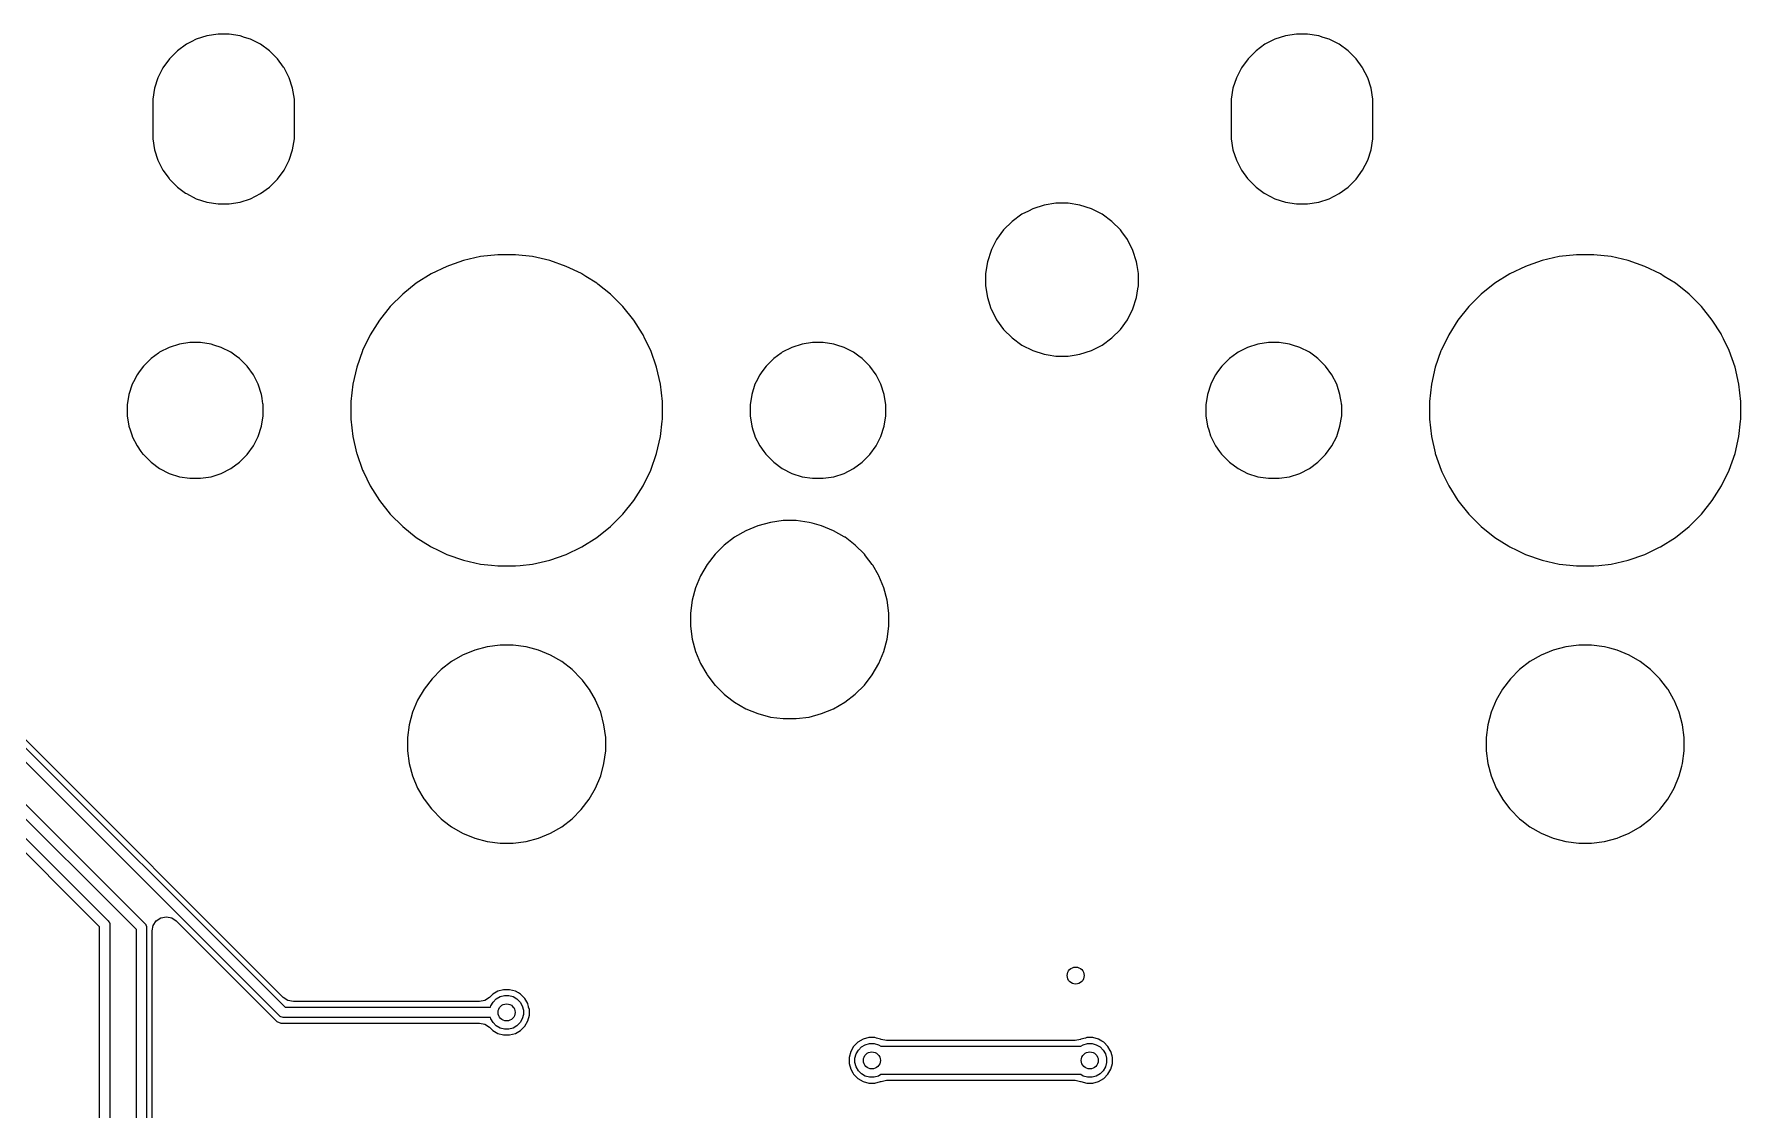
# Model space of a CAD drawing. Header units: inches. Extents: x 2.6 to 14.2, y -7.9 to -3.5.
# Drawn here: x 9.689 to 10.876, y -4.74 to -3.991 of the extents above; entities that cross this region are included whole.
import ezdxf

# ---------------------------------------------------------------- set-up
doc = ezdxf.new("R2010")
doc.units = ezdxf.units.IN
doc.header["$MEASUREMENT"] = 0
doc.layers.add('B.Cu', color=153, linetype='CONTINUOUS', true_color=0x4d7fc4)

msp = doc.modelspace()

# ---------------------------------------------------------------- linework, layer by layer
at = {"layer": 'B.Cu', "linetype": 'CONTINUOUS'}
for p, q in [((9.7952, -3.9982), (9.789, -4.0028)), ((9.7985, -3.9966), (9.7952, -3.9982)), ((9.7952, -3.9982), (9.7952, -3.9982)), ((9.7952, -3.9982), (9.7952, -3.9982)), ((9.7952, -3.9982), (9.7952, -3.9982)), ((9.8021, -3.9947), (9.7985, -3.9966)), ((9.8095, -3.9923), (9.8021, -3.9947)), ((9.8021, -3.9947), (9.8021, -3.9947)), ((9.8172, -3.9911), (9.8095, -3.9923)), ((9.8249, -3.9911), (9.8172, -3.9911)), ((9.8172, -3.9911), (9.8172, -3.9911)), ((9.8172, -3.9911), (9.8172, -3.9911)), ((9.8326, -3.9923), (9.8249, -3.9911)), ((9.8249, -3.9911), (9.8249, -3.9911)), ((9.8249, -3.9911), (9.8249, -3.9911)), ((9.8357, -3.9934), (9.8326, -3.9923)), ((9.8326, -3.9923), (9.8326, -3.9923)), ((9.8326, -3.9923), (9.8326, -3.9923)), ((9.8399, -3.9947), (9.8357, -3.9934)), ((9.8468, -3.9982), (9.8399, -3.9947)), ((9.8399, -3.9947), (9.8399, -3.9947)), ((9.8399, -3.9947), (9.8399, -3.9947)), ((9.8399, -3.9947), (9.8399, -3.9947)), ((9.8531, -4.0028), (9.8468, -3.9982)), ((9.8468, -3.9982), (9.8468, -3.9982)), ((9.8468, -3.9982), (9.8468, -3.9982)), ((10.5452, -3.9982), (10.539, -4.0028)), ((10.5485, -3.9966), (10.5452, -3.9982)), ((10.5452, -3.9982), (10.5452, -3.9982)), ((10.5452, -3.9982), (10.5452, -3.9982)), ((10.5452, -3.9982), (10.5452, -3.9982)), ((10.5521, -3.9947), (10.5485, -3.9966)), ((10.5595, -3.9923), (10.5521, -3.9947)), ((10.5521, -3.9947), (10.5521, -3.9947)), ((10.5672, -3.9911), (10.5595, -3.9923)), ((10.5749, -3.9911), (10.5672, -3.9911)), ((10.5672, -3.9911), (10.5672, -3.9911)), ((10.5672, -3.9911), (10.5672, -3.9911)), ((10.5826, -3.9923), (10.5749, -3.9911)), ((10.5749, -3.9911), (10.5749, -3.9911)), ((10.5749, -3.9911), (10.5749, -3.9911)), ((10.5857, -3.9934), (10.5826, -3.9923)), ((10.5826, -3.9923), (10.5826, -3.9923)), ((10.5826, -3.9923), (10.5826, -3.9923)), ((10.5899, -3.9947), (10.5857, -3.9934)), ((10.5968, -3.9982), (10.5899, -3.9947)), ((10.5899, -3.9947), (10.5899, -3.9947)), ((10.5899, -3.9947), (10.5899, -3.9947)), ((10.5899, -3.9947), (10.5899, -3.9947)), ((10.6031, -4.0028), (10.5968, -3.9982)), ((10.5968, -3.9982), (10.5968, -3.9982)), ((10.5968, -3.9982), (10.5968, -3.9982)), ((9.7835, -4.0083), (9.7789, -4.0146)), ((9.789, -4.0028), (9.7835, -4.0083)), ((9.8586, -4.0083), (9.8531, -4.0028)), ((9.8531, -4.0028), (9.8531, -4.0028)), ((9.8628, -4.0141), (9.8586, -4.0083)), ((9.8586, -4.0083), (9.8586, -4.0083)), ((10.5335, -4.0083), (10.5289, -4.0146)), ((10.539, -4.0028), (10.5335, -4.0083)), ((10.6086, -4.0083), (10.6031, -4.0028)), ((10.6031, -4.0028), (10.6031, -4.0028)), ((10.6128, -4.0141), (10.6086, -4.0083)), ((10.6086, -4.0083), (10.6086, -4.0083)), ((9.7754, -4.0215), (9.773, -4.0288)), ((9.7789, -4.0146), (9.7754, -4.0215)), ((9.7754, -4.0215), (9.7754, -4.0215)), ((9.7789, -4.0146), (9.7789, -4.0146)), ((9.8631, -4.0146), (9.8628, -4.0141)), ((9.8667, -4.0215), (9.8631, -4.0146)), ((9.869, -4.0288), (9.8667, -4.0215)), ((10.5254, -4.0215), (10.523, -4.0288)), ((10.5289, -4.0146), (10.5254, -4.0215)), ((10.5254, -4.0215), (10.5254, -4.0215)), ((10.5289, -4.0146), (10.5289, -4.0146)), ((10.6131, -4.0146), (10.6128, -4.0141)), ((10.6167, -4.0215), (10.6131, -4.0146)), ((10.619, -4.0288), (10.6167, -4.0215)), ((9.773, -4.0288), (9.7718, -4.0365)), ((9.8703, -4.0365), (9.869, -4.0288)), ((10.523, -4.0288), (10.5218, -4.0365)), ((10.6203, -4.0365), (10.619, -4.0288)), ((9.7718, -4.0365), (9.7718, -4.0365)), ((9.7718, -4.0365), (9.7718, -4.0639)), ((9.8703, -4.0639), (9.8703, -4.0365)), ((9.8703, -4.0365), (9.8703, -4.0365)), ((10.5218, -4.0365), (10.5218, -4.0365)), ((10.5218, -4.0365), (10.5218, -4.0639)), ((10.6203, -4.0639), (10.6203, -4.0365)), ((9.7718, -4.0639), (9.7718, -4.0639)), ((9.7718, -4.0639), (9.773, -4.0716)), ((9.869, -4.0716), (9.8703, -4.0639)), ((10.5218, -4.0639), (10.5218, -4.0639)), ((10.5218, -4.0639), (10.523, -4.0716)), ((10.619, -4.0716), (10.6203, -4.0639)), ((9.773, -4.0716), (9.7754, -4.0789)), ((9.7754, -4.0789), (9.7754, -4.0789)), ((9.7754, -4.0789), (9.7789, -4.0858)), ((9.8631, -4.0858), (9.8667, -4.0789)), ((9.8667, -4.0789), (9.869, -4.0716)), ((10.523, -4.0716), (10.5254, -4.0789)), ((10.5254, -4.0789), (10.5254, -4.0789)), ((10.5254, -4.0789), (10.5289, -4.0858)), ((10.6131, -4.0858), (10.6167, -4.0789)), ((10.6167, -4.0789), (10.619, -4.0716)), ((9.7789, -4.0858), (9.7789, -4.0858)), ((9.7789, -4.0858), (9.7789, -4.0858)), ((9.7789, -4.0858), (9.7832, -4.0917)), ((9.7832, -4.0917), (9.7835, -4.0921)), ((9.7835, -4.0921), (9.789, -4.0976)), ((9.8531, -4.0976), (9.8586, -4.0921)), ((9.8586, -4.0921), (9.8631, -4.0858)), ((10.5289, -4.0858), (10.5289, -4.0858)), ((10.5289, -4.0858), (10.5289, -4.0858)), ((10.5289, -4.0858), (10.5332, -4.0917)), ((10.5332, -4.0917), (10.5335, -4.0921)), ((10.5335, -4.0921), (10.539, -4.0976)), ((10.6031, -4.0976), (10.6086, -4.0921)), ((10.6086, -4.0921), (10.6131, -4.0858)), ((9.789, -4.0976), (9.789, -4.0976)), ((9.789, -4.0976), (9.7946, -4.1017)), ((9.7946, -4.1017), (9.7952, -4.1021)), ((9.7952, -4.1021), (9.8021, -4.1057)), ((9.8021, -4.1057), (9.8095, -4.1081)), ((9.8326, -4.1081), (9.8399, -4.1057)), ((9.8399, -4.1057), (9.8468, -4.1021)), ((9.8468, -4.1021), (9.8531, -4.0976)), ((10.539, -4.0976), (10.539, -4.0976)), ((10.539, -4.0976), (10.5446, -4.1017)), ((10.5446, -4.1017), (10.5452, -4.1021)), ((10.5452, -4.1021), (10.5521, -4.1057)), ((10.5521, -4.1057), (10.5595, -4.1081)), ((10.5826, -4.1081), (10.5899, -4.1057)), ((10.5899, -4.1057), (10.5968, -4.1021)), ((10.5968, -4.1021), (10.6031, -4.0976)), ((9.8095, -4.1081), (9.8172, -4.1093)), ((9.8172, -4.1093), (9.8172, -4.1093)), ((9.8172, -4.1093), (9.8249, -4.1093)), ((9.8249, -4.1093), (9.8326, -4.1081)), ((9.8249, -4.1093), (9.8249, -4.1093)), ((10.3762, -4.1165), (10.3695, -4.1215)), ((10.3807, -4.1143), (10.3762, -4.1165)), ((10.3837, -4.1127), (10.3807, -4.1143)), ((10.3916, -4.1101), (10.3837, -4.1127)), ((10.3837, -4.1127), (10.3837, -4.1127)), ((10.3837, -4.1127), (10.3837, -4.1127)), ((10.3999, -4.1088), (10.3916, -4.1101)), ((10.4083, -4.1088), (10.3999, -4.1088)), ((10.3999, -4.1088), (10.3999, -4.1088)), ((10.4165, -4.1101), (10.4083, -4.1088)), ((10.4083, -4.1088), (10.4083, -4.1088)), ((10.4245, -4.1127), (10.4165, -4.1101)), ((10.432, -4.1165), (10.4245, -4.1127)), ((10.4245, -4.1127), (10.4245, -4.1127)), ((10.4245, -4.1127), (10.4245, -4.1127)), ((10.4387, -4.1215), (10.432, -4.1165)), ((10.5595, -4.1081), (10.5672, -4.1093)), ((10.5672, -4.1093), (10.5672, -4.1093)), ((10.5672, -4.1093), (10.5749, -4.1093)), ((10.5749, -4.1093), (10.5826, -4.1081)), ((10.5749, -4.1093), (10.5749, -4.1093)), ((10.3635, -4.1274), (10.3586, -4.1341)), ((10.3695, -4.1215), (10.3635, -4.1274)), ((10.4447, -4.1274), (10.4387, -4.1215)), ((10.4457, -4.1288), (10.4447, -4.1274)), ((10.4496, -4.1341), (10.4457, -4.1288)), ((10.3548, -4.1416), (10.3522, -4.1496)), ((10.3551, -4.1411), (10.3548, -4.1416)), ((10.3586, -4.1341), (10.3551, -4.1411)), ((10.3586, -4.1341), (10.3586, -4.1341)), ((10.4534, -4.1416), (10.4496, -4.1341)), ((10.456, -4.1496), (10.4534, -4.1416)), ((9.9764, -4.1528), (9.9654, -4.158)), ((9.9782, -4.1521), (9.9764, -4.1528)), ((9.9764, -4.1528), (9.9764, -4.1528)), ((9.9764, -4.1528), (9.9764, -4.1528)), ((9.9879, -4.1487), (9.9782, -4.1521)), ((9.9997, -4.146), (9.9879, -4.1487)), ((10.0118, -4.1447), (9.9997, -4.146)), ((10.024, -4.1447), (10.0118, -4.1447)), ((10.0118, -4.1447), (10.0118, -4.1447)), ((10.036, -4.146), (10.024, -4.1447)), ((10.024, -4.1447), (10.024, -4.1447)), ((10.0479, -4.1487), (10.036, -4.146)), ((10.0594, -4.1528), (10.0479, -4.1487)), ((10.0479, -4.1487), (10.0479, -4.1487)), ((10.0479, -4.1487), (10.0479, -4.1487)), ((10.0699, -4.1578), (10.0594, -4.1528)), ((10.0594, -4.1528), (10.0594, -4.1528)), ((10.3522, -4.1496), (10.3509, -4.1578)), ((10.4564, -4.1521), (10.456, -4.1496)), ((10.4573, -4.1578), (10.4564, -4.1521)), ((10.7264, -4.1528), (10.7154, -4.158)), ((10.7282, -4.1521), (10.7264, -4.1528)), ((10.7264, -4.1528), (10.7264, -4.1528)), ((10.7264, -4.1528), (10.7264, -4.1528)), ((10.7379, -4.1487), (10.7282, -4.1521)), ((10.7497, -4.146), (10.7379, -4.1487)), ((10.7618, -4.1447), (10.7497, -4.146)), ((10.774, -4.1447), (10.7618, -4.1447)), ((10.7618, -4.1447), (10.7618, -4.1447)), ((10.786, -4.146), (10.774, -4.1447)), ((10.774, -4.1447), (10.774, -4.1447)), ((10.7979, -4.1487), (10.786, -4.146)), ((10.8094, -4.1528), (10.7979, -4.1487)), ((10.7979, -4.1487), (10.7979, -4.1487)), ((10.7979, -4.1487), (10.7979, -4.1487)), ((10.8203, -4.158), (10.8094, -4.1528)), ((10.8094, -4.1528), (10.8094, -4.1528)), ((9.9551, -4.1645), (9.9456, -4.1721)), ((9.9654, -4.158), (9.9551, -4.1645)), ((9.9551, -4.1645), (9.9551, -4.1645)), ((10.0703, -4.158), (10.0699, -4.1578)), ((10.0729, -4.1597), (10.0703, -4.158)), ((10.0806, -4.1645), (10.0729, -4.1597)), ((10.0814, -4.1651), (10.0806, -4.1645)), ((10.0806, -4.1645), (10.0806, -4.1645)), ((10.0806, -4.1645), (10.0806, -4.1645)), ((10.0901, -4.1721), (10.0814, -4.1651)), ((10.3509, -4.1578), (10.3509, -4.1662)), ((10.4573, -4.1662), (10.4573, -4.1578)), ((10.4573, -4.1578), (10.4573, -4.1578)), ((10.7051, -4.1645), (10.6956, -4.1721)), ((10.7154, -4.158), (10.7051, -4.1645)), ((10.7051, -4.1645), (10.7051, -4.1645)), ((10.8229, -4.1597), (10.8203, -4.158)), ((10.8306, -4.1645), (10.8229, -4.1597)), ((10.8401, -4.1721), (10.8306, -4.1645)), ((9.9456, -4.1721), (9.937, -4.1807)), ((9.9456, -4.1721), (9.9456, -4.1721)), ((10.0987, -4.1807), (10.0901, -4.1721)), ((10.3509, -4.1662), (10.3522, -4.1745)), ((10.3522, -4.1745), (10.3547, -4.182)), ((10.4534, -4.1824), (10.456, -4.1745)), ((10.456, -4.1745), (10.4569, -4.1685)), ((10.4569, -4.1685), (10.4573, -4.1662)), ((10.4573, -4.1662), (10.4573, -4.1662)), ((10.6956, -4.1721), (10.687, -4.1807)), ((10.6956, -4.1721), (10.6956, -4.1721)), ((10.8487, -4.1807), (10.8401, -4.1721)), ((9.937, -4.1807), (9.9294, -4.1902)), ((9.937, -4.1807), (9.937, -4.1807)), ((10.1063, -4.1902), (10.0987, -4.1807)), ((10.3547, -4.182), (10.3548, -4.1824)), ((10.3548, -4.1824), (10.3586, -4.1899)), ((10.4496, -4.1899), (10.4534, -4.1824)), ((10.687, -4.1807), (10.6794, -4.1902)), ((10.687, -4.1807), (10.687, -4.1807)), ((10.8563, -4.1902), (10.8487, -4.1807)), ((9.923, -4.2005), (9.9177, -4.2114)), ((9.9294, -4.1902), (9.923, -4.2005)), ((9.9294, -4.1902), (9.9294, -4.1902)), ((10.1124, -4.1998), (10.1063, -4.1902)), ((10.1128, -4.2005), (10.1124, -4.1998)), ((10.1141, -4.2032), (10.1128, -4.2005)), ((10.3586, -4.1899), (10.3635, -4.1966)), ((10.3635, -4.1966), (10.3695, -4.2026)), ((10.4387, -4.2026), (10.4447, -4.1966)), ((10.4447, -4.1966), (10.4496, -4.1899)), ((10.673, -4.2005), (10.6677, -4.2114)), ((10.6794, -4.1902), (10.673, -4.2005)), ((10.6794, -4.1902), (10.6794, -4.1902)), ((10.8624, -4.1998), (10.8563, -4.1902)), ((10.8628, -4.2005), (10.8624, -4.1998)), ((10.8641, -4.2032), (10.8628, -4.2005)), ((9.7757, -4.2131), (9.7706, -4.2169)), ((9.7766, -4.2125), (9.7757, -4.2131)), ((9.7832, -4.2092), (9.7766, -4.2125)), ((9.7903, -4.2069), (9.7832, -4.2092)), ((9.7832, -4.2092), (9.7832, -4.2092)), ((9.7832, -4.2092), (9.7832, -4.2092)), ((9.7976, -4.2057), (9.7903, -4.2069)), ((9.8051, -4.2057), (9.7976, -4.2057)), ((9.7976, -4.2057), (9.7976, -4.2057)), ((9.7976, -4.2057), (9.7976, -4.2057)), ((9.8124, -4.2069), (9.8051, -4.2057)), ((9.8051, -4.2057), (9.8051, -4.2057)), ((9.8051, -4.2057), (9.8051, -4.2057)), ((9.8143, -4.2075), (9.8124, -4.2069)), ((9.8124, -4.2069), (9.8124, -4.2069)), ((9.8124, -4.2069), (9.8124, -4.2069)), ((9.8195, -4.2092), (9.8143, -4.2075)), ((9.8261, -4.2125), (9.8195, -4.2092)), ((9.8195, -4.2092), (9.8195, -4.2092)), ((9.8195, -4.2092), (9.8195, -4.2092)), ((9.8298, -4.2152), (9.8261, -4.2125)), ((9.9176, -4.2116), (9.9137, -4.2229)), ((9.9177, -4.2114), (9.9176, -4.2116)), ((9.9177, -4.2114), (9.9177, -4.2114)), ((10.1181, -4.2114), (10.1141, -4.2032)), ((10.1221, -4.2229), (10.1181, -4.2114)), ((10.2088, -4.2131), (10.2036, -4.2169)), ((10.2096, -4.2125), (10.2088, -4.2131)), ((10.2163, -4.2092), (10.2096, -4.2125)), ((10.2233, -4.2069), (10.2163, -4.2092)), ((10.2163, -4.2092), (10.2163, -4.2092)), ((10.2163, -4.2092), (10.2163, -4.2092)), ((10.2307, -4.2057), (10.2233, -4.2069)), ((10.2381, -4.2057), (10.2307, -4.2057)), ((10.2307, -4.2057), (10.2307, -4.2057)), ((10.2307, -4.2057), (10.2307, -4.2057)), ((10.2455, -4.2069), (10.2381, -4.2057)), ((10.2381, -4.2057), (10.2381, -4.2057)), ((10.2381, -4.2057), (10.2381, -4.2057)), ((10.2474, -4.2075), (10.2455, -4.2069)), ((10.2455, -4.2069), (10.2455, -4.2069)), ((10.2455, -4.2069), (10.2455, -4.2069)), ((10.2526, -4.2092), (10.2474, -4.2075)), ((10.2592, -4.2125), (10.2526, -4.2092)), ((10.2526, -4.2092), (10.2526, -4.2092)), ((10.2526, -4.2092), (10.2526, -4.2092)), ((10.2628, -4.2152), (10.2592, -4.2125)), ((10.3695, -4.2026), (10.3762, -4.2075)), ((10.3762, -4.2075), (10.3837, -4.2113)), ((10.3837, -4.2113), (10.3916, -4.2139)), ((10.4165, -4.2139), (10.4245, -4.2113)), ((10.4245, -4.2113), (10.432, -4.2075)), ((10.432, -4.2075), (10.4387, -4.2026)), ((10.5257, -4.2131), (10.5206, -4.2169)), ((10.5266, -4.2125), (10.5257, -4.2131)), ((10.5332, -4.2092), (10.5266, -4.2125)), ((10.5403, -4.2069), (10.5332, -4.2092)), ((10.5332, -4.2092), (10.5332, -4.2092)), ((10.5332, -4.2092), (10.5332, -4.2092)), ((10.5476, -4.2057), (10.5403, -4.2069)), ((10.5551, -4.2057), (10.5476, -4.2057)), ((10.5476, -4.2057), (10.5476, -4.2057)), ((10.5476, -4.2057), (10.5476, -4.2057)), ((10.5624, -4.2069), (10.5551, -4.2057)), ((10.5551, -4.2057), (10.5551, -4.2057)), ((10.5551, -4.2057), (10.5551, -4.2057)), ((10.5643, -4.2075), (10.5624, -4.2069)), ((10.5624, -4.2069), (10.5624, -4.2069)), ((10.5624, -4.2069), (10.5624, -4.2069)), ((10.5695, -4.2092), (10.5643, -4.2075)), ((10.5761, -4.2125), (10.5695, -4.2092)), ((10.5695, -4.2092), (10.5695, -4.2092)), ((10.5695, -4.2092), (10.5695, -4.2092)), ((10.5798, -4.2152), (10.5761, -4.2125)), ((10.6676, -4.2116), (10.6637, -4.2229)), ((10.6677, -4.2114), (10.6676, -4.2116)), ((10.6677, -4.2114), (10.6677, -4.2114)), ((10.8681, -4.2114), (10.8641, -4.2032)), ((10.8721, -4.2229), (10.8681, -4.2114)), ((9.7653, -4.2222), (9.7623, -4.2262)), ((9.7706, -4.2169), (9.7653, -4.2222)), ((9.8321, -4.2169), (9.8298, -4.2152)), ((9.8374, -4.2222), (9.8321, -4.2169)), ((9.8321, -4.2169), (9.8321, -4.2169)), ((9.8321, -4.2169), (9.8321, -4.2169)), ((9.8418, -4.2282), (9.8374, -4.2222)), ((9.9137, -4.2229), (9.911, -4.2348)), ((10.1248, -4.2348), (10.1221, -4.2229)), ((10.1984, -4.2222), (10.1954, -4.2262)), ((10.2036, -4.2169), (10.1984, -4.2222)), ((10.2652, -4.2169), (10.2628, -4.2152)), ((10.2705, -4.2222), (10.2652, -4.2169)), ((10.2652, -4.2169), (10.2652, -4.2169)), ((10.2652, -4.2169), (10.2652, -4.2169)), ((10.2748, -4.2282), (10.2705, -4.2222)), ((10.3916, -4.2139), (10.3944, -4.2143)), ((10.3944, -4.2143), (10.3999, -4.2152)), ((10.3999, -4.2152), (10.3999, -4.2152)), ((10.3999, -4.2152), (10.3999, -4.2152)), ((10.3999, -4.2152), (10.3999, -4.2152)), ((10.3999, -4.2152), (10.4083, -4.2152)), ((10.4083, -4.2152), (10.4126, -4.2145)), ((10.4083, -4.2152), (10.4083, -4.2152)), ((10.4083, -4.2152), (10.4083, -4.2152)), ((10.4083, -4.2152), (10.4083, -4.2152)), ((10.4126, -4.2145), (10.4165, -4.2139)), ((10.5153, -4.2222), (10.5123, -4.2262)), ((10.5206, -4.2169), (10.5153, -4.2222)), ((10.5821, -4.2169), (10.5798, -4.2152)), ((10.5874, -4.2222), (10.5821, -4.2169)), ((10.5821, -4.2169), (10.5821, -4.2169)), ((10.5821, -4.2169), (10.5821, -4.2169)), ((10.5918, -4.2282), (10.5874, -4.2222)), ((10.6637, -4.2229), (10.661, -4.2348)), ((10.8748, -4.2348), (10.8721, -4.2229)), ((9.7575, -4.2348), (9.7552, -4.2419)), ((9.7584, -4.233), (9.7575, -4.2348)), ((9.7609, -4.2282), (9.7584, -4.233)), ((9.7623, -4.2262), (9.7609, -4.2282)), ((9.8451, -4.2348), (9.8418, -4.2282)), ((9.8474, -4.2419), (9.8451, -4.2348)), ((9.911, -4.2348), (9.9096, -4.2469)), ((10.1255, -4.2407), (10.1248, -4.2348)), ((10.1906, -4.2348), (10.1883, -4.2419)), ((10.1915, -4.233), (10.1906, -4.2348)), ((10.194, -4.2282), (10.1915, -4.233)), ((10.1954, -4.2262), (10.194, -4.2282)), ((10.2782, -4.2348), (10.2748, -4.2282)), ((10.2805, -4.2419), (10.2782, -4.2348)), ((10.5075, -4.2348), (10.5052, -4.2419)), ((10.5084, -4.233), (10.5075, -4.2348)), ((10.5109, -4.2282), (10.5084, -4.233)), ((10.5123, -4.2262), (10.5109, -4.2282)), ((10.5951, -4.2348), (10.5918, -4.2282)), ((10.5974, -4.2419), (10.5951, -4.2348)), ((10.661, -4.2348), (10.6596, -4.2469)), ((10.8755, -4.2407), (10.8748, -4.2348)), ((9.7552, -4.2419), (9.7541, -4.2492)), ((9.8478, -4.2444), (9.8474, -4.2419)), ((9.8482, -4.2469), (9.8478, -4.2444)), ((9.8484, -4.2481), (9.8482, -4.2469)), ((9.8485, -4.2488), (9.8484, -4.2481)), ((9.8486, -4.2492), (9.8485, -4.2488)), ((9.9096, -4.2469), (9.9096, -4.259)), ((10.1262, -4.2469), (10.1255, -4.2407)), ((10.1262, -4.2492), (10.1262, -4.2469)), ((10.1262, -4.2469), (10.1262, -4.2469)), ((10.1883, -4.2419), (10.1872, -4.2492)), ((10.2817, -4.2492), (10.2805, -4.2419)), ((10.5052, -4.2419), (10.5041, -4.2492)), ((10.5978, -4.2444), (10.5974, -4.2419)), ((10.5982, -4.2469), (10.5978, -4.2444)), ((10.5984, -4.2481), (10.5982, -4.2469)), ((10.5985, -4.2488), (10.5984, -4.2481)), ((10.5986, -4.2492), (10.5985, -4.2488)), ((10.6596, -4.2469), (10.6596, -4.259)), ((10.8762, -4.2469), (10.8755, -4.2407)), ((10.8762, -4.2492), (10.8762, -4.2469)), ((10.8762, -4.2469), (10.8762, -4.2469)), ((9.7541, -4.2492), (9.7541, -4.2492)), ((9.7541, -4.2492), (9.7541, -4.2567)), ((9.7541, -4.2567), (9.7541, -4.2567)), ((9.7541, -4.2567), (9.7552, -4.264)), ((9.8474, -4.264), (9.8486, -4.2567)), ((9.8486, -4.2567), (9.8486, -4.2492)), ((9.9096, -4.259), (9.911, -4.2711)), ((10.1248, -4.2711), (10.126, -4.2605)), ((10.126, -4.2605), (10.1262, -4.259)), ((10.1262, -4.259), (10.1262, -4.2492)), ((10.1262, -4.259), (10.1262, -4.259)), ((10.1872, -4.2492), (10.1872, -4.2492)), ((10.1872, -4.2492), (10.1872, -4.2567)), ((10.1872, -4.2567), (10.1872, -4.2567)), ((10.1872, -4.2567), (10.1883, -4.264)), ((10.2805, -4.264), (10.2817, -4.2567)), ((10.2817, -4.2567), (10.2817, -4.2492)), ((10.2817, -4.2492), (10.2817, -4.2492)), ((10.5041, -4.2492), (10.5041, -4.2492)), ((10.5041, -4.2492), (10.5041, -4.2567)), ((10.5041, -4.2567), (10.5041, -4.2567)), ((10.5041, -4.2567), (10.5052, -4.264)), ((10.5974, -4.264), (10.5986, -4.2567)), ((10.5986, -4.2567), (10.5986, -4.2492)), ((10.6596, -4.259), (10.661, -4.2711)), ((10.8748, -4.2711), (10.876, -4.2605)), ((10.876, -4.2605), (10.8762, -4.259)), ((10.8762, -4.259), (10.8762, -4.2492)), ((10.8762, -4.259), (10.8762, -4.259)), ((9.7552, -4.264), (9.7552, -4.264)), ((9.7552, -4.264), (9.7561, -4.2665)), ((9.7561, -4.2665), (9.7574, -4.2707)), ((9.7574, -4.2707), (9.7575, -4.2711)), ((9.7575, -4.2711), (9.7609, -4.2777)), ((9.8418, -4.2777), (9.8451, -4.2711)), ((9.8451, -4.2711), (9.8474, -4.264)), ((9.911, -4.2711), (9.9136, -4.2826)), ((10.1221, -4.283), (10.1248, -4.2711)), ((10.1883, -4.264), (10.1883, -4.264)), ((10.1883, -4.264), (10.1891, -4.2665)), ((10.1891, -4.2665), (10.1905, -4.2707)), ((10.1905, -4.2707), (10.1906, -4.2711)), ((10.1906, -4.2711), (10.194, -4.2777)), ((10.2748, -4.2777), (10.2782, -4.2711)), ((10.2782, -4.2711), (10.2805, -4.264)), ((10.5052, -4.264), (10.5052, -4.264)), ((10.5052, -4.264), (10.5061, -4.2665)), ((10.5061, -4.2665), (10.5074, -4.2707)), ((10.5074, -4.2707), (10.5075, -4.2711)), ((10.5075, -4.2711), (10.5109, -4.2777)), ((10.5918, -4.2777), (10.5951, -4.2711)), ((10.5951, -4.2711), (10.5974, -4.264)), ((10.661, -4.2711), (10.6636, -4.2826)), ((10.8721, -4.283), (10.8748, -4.2711)), ((9.7609, -4.2777), (9.7636, -4.2815)), ((9.7636, -4.2815), (9.765, -4.2834)), ((9.765, -4.2834), (9.7653, -4.2837)), ((9.7653, -4.2837), (9.7706, -4.289)), ((9.8321, -4.289), (9.8374, -4.2837)), ((9.8374, -4.2837), (9.8418, -4.2777)), ((9.9136, -4.2826), (9.9137, -4.283)), ((9.9137, -4.283), (9.9177, -4.2945)), ((10.1181, -4.2945), (10.1221, -4.283)), ((10.194, -4.2777), (10.1967, -4.2815)), ((10.1967, -4.2815), (10.1981, -4.2834)), ((10.1981, -4.2834), (10.1984, -4.2837)), ((10.1984, -4.2837), (10.2036, -4.289)), ((10.2652, -4.289), (10.2705, -4.2837)), ((10.2705, -4.2837), (10.2748, -4.2777)), ((10.5109, -4.2777), (10.5136, -4.2815)), ((10.5136, -4.2815), (10.515, -4.2834)), ((10.515, -4.2834), (10.5153, -4.2837)), ((10.5153, -4.2837), (10.5206, -4.289)), ((10.5821, -4.289), (10.5874, -4.2837)), ((10.5874, -4.2837), (10.5918, -4.2777)), ((10.6636, -4.2826), (10.6637, -4.283)), ((10.6637, -4.283), (10.6677, -4.2945)), ((10.8681, -4.2945), (10.8721, -4.283)), ((9.7706, -4.289), (9.7766, -4.2934)), ((9.7766, -4.2934), (9.7832, -4.2968)), ((9.8195, -4.2968), (9.8261, -4.2934)), ((9.8261, -4.2934), (9.8321, -4.289)), ((9.9177, -4.2945), (9.9183, -4.2957)), ((9.9183, -4.2957), (9.923, -4.3054)), ((10.1128, -4.3054), (10.1181, -4.2945)), ((10.2036, -4.289), (10.2096, -4.2934)), ((10.2096, -4.2934), (10.2163, -4.2968)), ((10.2526, -4.2968), (10.2592, -4.2934)), ((10.2592, -4.2934), (10.2652, -4.289)), ((10.5206, -4.289), (10.5266, -4.2934)), ((10.5266, -4.2934), (10.5332, -4.2968)), ((10.5695, -4.2968), (10.5761, -4.2934)), ((10.5761, -4.2934), (10.5821, -4.289)), ((10.6677, -4.2945), (10.6683, -4.2957)), ((10.6683, -4.2957), (10.673, -4.3054)), ((10.8628, -4.3054), (10.8681, -4.2945)), ((9.7832, -4.2968), (9.7903, -4.2991)), ((9.7903, -4.2991), (9.7976, -4.3002)), ((9.7976, -4.3002), (9.7976, -4.3002)), ((9.7976, -4.3002), (9.8051, -4.3002)), ((9.8051, -4.3002), (9.8124, -4.2991)), ((9.8051, -4.3002), (9.8051, -4.3002)), ((9.8124, -4.2991), (9.8195, -4.2968)), ((9.923, -4.3054), (9.923, -4.3054)), ((9.923, -4.3054), (9.9294, -4.3157)), ((10.1063, -4.3157), (10.1128, -4.3054)), ((10.2163, -4.2968), (10.2233, -4.2991)), ((10.2233, -4.2991), (10.2307, -4.3002)), ((10.2307, -4.3002), (10.2307, -4.3002)), ((10.2307, -4.3002), (10.2381, -4.3002)), ((10.2381, -4.3002), (10.2455, -4.2991)), ((10.2381, -4.3002), (10.2381, -4.3002)), ((10.2455, -4.2991), (10.2526, -4.2968)), ((10.5332, -4.2968), (10.5403, -4.2991)), ((10.5403, -4.2991), (10.5476, -4.3002)), ((10.5476, -4.3002), (10.5476, -4.3002)), ((10.5476, -4.3002), (10.5551, -4.3002)), ((10.5551, -4.3002), (10.5624, -4.2991)), ((10.5551, -4.3002), (10.5551, -4.3002)), ((10.5624, -4.2991), (10.5695, -4.2968)), ((10.673, -4.3054), (10.673, -4.3054)), ((10.673, -4.3054), (10.6794, -4.3157)), ((10.8563, -4.3157), (10.8628, -4.3054)), ((9.9294, -4.3157), (9.937, -4.3252)), ((10.0987, -4.3252), (10.1063, -4.3157)), ((10.6794, -4.3157), (10.687, -4.3252)), ((10.8487, -4.3252), (10.8563, -4.3157)), ((9.937, -4.3252), (9.9456, -4.3338)), ((10.0901, -4.3338), (10.0987, -4.3252)), ((10.2013, -4.3309), (10.1925, -4.3332)), ((10.2102, -4.3297), (10.2013, -4.3309)), ((10.2192, -4.3297), (10.2102, -4.3297)), ((10.2282, -4.3309), (10.2192, -4.3297)), ((10.2304, -4.3315), (10.2282, -4.3309)), ((10.2282, -4.3309), (10.2282, -4.3309)), ((10.2282, -4.3309), (10.2282, -4.3309)), ((10.2369, -4.3332), (10.2304, -4.3315)), ((10.687, -4.3252), (10.6956, -4.3338)), ((10.8401, -4.3338), (10.8487, -4.3252)), ((9.9456, -4.3338), (9.9551, -4.3414)), ((9.9551, -4.3414), (9.9647, -4.3475)), ((10.0703, -4.3479), (10.0806, -4.3414)), ((10.0806, -4.3414), (10.0901, -4.3338)), ((10.1764, -4.3412), (10.1692, -4.3467)), ((10.1842, -4.3367), (10.1764, -4.3412)), ((10.1764, -4.3412), (10.1764, -4.3412)), ((10.1925, -4.3332), (10.1842, -4.3367)), ((10.1842, -4.3367), (10.1842, -4.3367)), ((10.2453, -4.3367), (10.2369, -4.3332)), ((10.2527, -4.341), (10.2453, -4.3367)), ((10.2453, -4.3367), (10.2453, -4.3367)), ((10.2531, -4.3412), (10.2527, -4.341)), ((10.2532, -4.3413), (10.2531, -4.3412)), ((10.2603, -4.3467), (10.2532, -4.3413)), ((10.6956, -4.3338), (10.7051, -4.3414)), ((10.7051, -4.3414), (10.7147, -4.3475)), ((10.8203, -4.3479), (10.8306, -4.3414)), ((10.8306, -4.3414), (10.8401, -4.3338)), ((9.9647, -4.3475), (9.9654, -4.3479)), ((9.9654, -4.3479), (9.9703, -4.3502)), ((9.9703, -4.3502), (9.9764, -4.3532)), ((9.9764, -4.3532), (9.9879, -4.3572)), ((10.0479, -4.3572), (10.0594, -4.3532)), ((10.0594, -4.3532), (10.0697, -4.3482)), ((10.0697, -4.3482), (10.0703, -4.3479)), ((10.0703, -4.3479), (10.0703, -4.3479)), ((10.0703, -4.3479), (10.0703, -4.3479)), ((10.1628, -4.3531), (10.1573, -4.3603)), ((10.1692, -4.3467), (10.1628, -4.3531)), ((10.2667, -4.3531), (10.2603, -4.3467)), ((10.2603, -4.3467), (10.2603, -4.3467)), ((10.2603, -4.3467), (10.2603, -4.3467)), ((10.2675, -4.3542), (10.2667, -4.3531)), ((10.2667, -4.3531), (10.2667, -4.3531)), ((10.2667, -4.3531), (10.2667, -4.3531)), ((10.2722, -4.3603), (10.2675, -4.3542)), ((10.7147, -4.3475), (10.7154, -4.3479)), ((10.7154, -4.3479), (10.7203, -4.3502)), ((10.7203, -4.3502), (10.7264, -4.3532)), ((10.7264, -4.3532), (10.7379, -4.3572)), ((10.7979, -4.3572), (10.8094, -4.3532)), ((10.8094, -4.3532), (10.8197, -4.3482)), ((10.8197, -4.3482), (10.8203, -4.3479)), ((10.8203, -4.3479), (10.8203, -4.3479)), ((10.8203, -4.3479), (10.8203, -4.3479)), ((9.9879, -4.3572), (9.9997, -4.3599)), ((9.9997, -4.3599), (10.0073, -4.3607)), ((10.0073, -4.3607), (10.0118, -4.3612)), ((10.0118, -4.3612), (10.0118, -4.3612)), ((10.0118, -4.3612), (10.024, -4.3612)), ((10.024, -4.3612), (10.0274, -4.3609)), ((10.024, -4.3612), (10.024, -4.3612)), ((10.0274, -4.3609), (10.036, -4.3599)), ((10.036, -4.3599), (10.0479, -4.3572)), ((10.1573, -4.3603), (10.1528, -4.3681)), ((10.1573, -4.3603), (10.1573, -4.3603)), ((10.2725, -4.3608), (10.2722, -4.3603)), ((10.2765, -4.3677), (10.2725, -4.3608)), ((10.7379, -4.3572), (10.7497, -4.3599)), ((10.7497, -4.3599), (10.7573, -4.3607)), ((10.7573, -4.3607), (10.7618, -4.3612)), ((10.7618, -4.3612), (10.7618, -4.3612)), ((10.7618, -4.3612), (10.774, -4.3612)), ((10.774, -4.3612), (10.7774, -4.3609)), ((10.774, -4.3612), (10.774, -4.3612)), ((10.7774, -4.3609), (10.786, -4.3599)), ((10.786, -4.3599), (10.7979, -4.3572)), ((10.1493, -4.3764), (10.147, -4.3851)), ((10.1528, -4.3681), (10.1493, -4.3764)), ((10.1528, -4.3681), (10.1528, -4.3681)), ((10.2767, -4.3681), (10.2765, -4.3677)), ((10.2801, -4.3764), (10.2767, -4.3681)), ((10.2825, -4.3851), (10.2801, -4.3764)), ((10.147, -4.3851), (10.1458, -4.3941)), ((10.2836, -4.3941), (10.2825, -4.3851)), ((10.1458, -4.3941), (10.1458, -4.4031)), ((10.1458, -4.4031), (10.147, -4.4121)), ((10.2825, -4.4121), (10.2836, -4.4031)), ((10.2836, -4.4031), (10.2836, -4.3941)), ((9.8599, -4.6744), (9.5972, -4.4116)), ((9.6011, -4.4056), (9.8639, -4.6683)), ((10.147, -4.4121), (10.1493, -4.4208)), ((10.2801, -4.4208), (10.2825, -4.4121)), ((9.9873, -4.4233), (9.9795, -4.4278)), ((9.9957, -4.4198), (9.9873, -4.4233)), ((9.9873, -4.4233), (9.9873, -4.4233)), ((10.0044, -4.4175), (9.9957, -4.4198)), ((10.0134, -4.4163), (10.0044, -4.4175)), ((10.0224, -4.4163), (10.0134, -4.4163)), ((10.0314, -4.4175), (10.0224, -4.4163)), ((10.035, -4.4185), (10.0314, -4.4175)), ((10.0314, -4.4175), (10.0314, -4.4175)), ((10.0314, -4.4175), (10.0314, -4.4175)), ((10.0401, -4.4198), (10.035, -4.4185)), ((10.0484, -4.4233), (10.0401, -4.4198)), ((10.0562, -4.4278), (10.0484, -4.4233)), ((10.0484, -4.4233), (10.0484, -4.4233)), ((10.1493, -4.4208), (10.1528, -4.4292)), ((10.2767, -4.4292), (10.2801, -4.4208)), ((10.7373, -4.4233), (10.7295, -4.4278)), ((10.7457, -4.4198), (10.7373, -4.4233)), ((10.7373, -4.4233), (10.7373, -4.4233)), ((10.7544, -4.4175), (10.7457, -4.4198)), ((10.7634, -4.4163), (10.7544, -4.4175)), ((10.7724, -4.4163), (10.7634, -4.4163)), ((10.7814, -4.4175), (10.7724, -4.4163)), ((10.785, -4.4185), (10.7814, -4.4175)), ((10.7814, -4.4175), (10.7814, -4.4175)), ((10.7814, -4.4175), (10.7814, -4.4175)), ((10.7901, -4.4198), (10.785, -4.4185)), ((10.7984, -4.4233), (10.7901, -4.4198)), ((10.8062, -4.4278), (10.7984, -4.4233)), ((10.7984, -4.4233), (10.7984, -4.4233)), ((9.7604, -4.6143), (9.5794, -4.4333)), ((9.5834, -4.4272), (9.7665, -4.6103)), ((9.9723, -4.4333), (9.966, -4.4397)), ((9.9795, -4.4278), (9.9723, -4.4333)), ((9.9795, -4.4278), (9.9795, -4.4278)), ((10.0562, -4.4278), (10.0562, -4.4278)), ((10.0562, -4.4278), (10.0562, -4.4278)), ((10.0634, -4.4333), (10.0562, -4.4278)), ((10.0562, -4.4278), (10.0562, -4.4278)), ((10.0698, -4.4397), (10.0634, -4.4333)), ((10.0634, -4.4333), (10.0634, -4.4333)), ((10.0634, -4.4333), (10.0634, -4.4333)), ((10.1528, -4.4292), (10.1528, -4.4292)), ((10.1528, -4.4292), (10.1571, -4.4366)), ((10.1571, -4.4366), (10.1573, -4.437)), ((10.1573, -4.437), (10.1573, -4.437)), ((10.1573, -4.437), (10.1627, -4.4441)), ((10.2667, -4.4442), (10.2722, -4.437)), ((10.2722, -4.437), (10.2767, -4.4292)), ((10.7223, -4.4333), (10.716, -4.4397)), ((10.7295, -4.4278), (10.7223, -4.4333)), ((10.7295, -4.4278), (10.7295, -4.4278)), ((10.8062, -4.4278), (10.8062, -4.4278)), ((10.8062, -4.4278), (10.8062, -4.4278)), ((10.8134, -4.4333), (10.8062, -4.4278)), ((10.8062, -4.4278), (10.8062, -4.4278)), ((10.8198, -4.4397), (10.8134, -4.4333)), ((10.8134, -4.4333), (10.8134, -4.4333)), ((10.8134, -4.4333), (10.8134, -4.4333)), ((9.7348, -4.6123), (9.5716, -4.449)), ((9.5755, -4.443), (9.7409, -4.6083)), ((9.9605, -4.4469), (9.9559, -4.4547)), ((9.966, -4.4397), (9.9605, -4.4469)), ((9.9605, -4.4469), (9.9605, -4.4469)), ((10.0706, -4.4408), (10.0698, -4.4397)), ((10.0698, -4.4397), (10.0698, -4.4397)), ((10.0698, -4.4397), (10.0698, -4.4397)), ((10.0753, -4.4469), (10.0706, -4.4408)), ((10.0755, -4.4472), (10.0753, -4.4469)), ((10.0796, -4.4543), (10.0755, -4.4472)), ((10.1627, -4.4441), (10.1628, -4.4442)), ((10.1628, -4.4442), (10.1692, -4.4505)), ((10.1692, -4.4505), (10.1692, -4.4505)), ((10.1692, -4.4505), (10.1692, -4.4505)), ((10.1692, -4.4505), (10.1706, -4.4516)), ((10.2531, -4.456), (10.2603, -4.4505)), ((10.2603, -4.4505), (10.2667, -4.4442)), ((10.7105, -4.4469), (10.7059, -4.4547)), ((10.716, -4.4397), (10.7105, -4.4469)), ((10.7105, -4.4469), (10.7105, -4.4469)), ((10.8206, -4.4408), (10.8198, -4.4397)), ((10.8198, -4.4397), (10.8198, -4.4397)), ((10.8198, -4.4397), (10.8198, -4.4397)), ((10.8253, -4.4469), (10.8206, -4.4408)), ((10.8255, -4.4472), (10.8253, -4.4469)), ((10.8296, -4.4543), (10.8255, -4.4472)), ((9.9559, -4.4547), (9.9525, -4.463)), ((9.9559, -4.4547), (9.9559, -4.4547)), ((10.0798, -4.4547), (10.0796, -4.4543)), ((10.0833, -4.463), (10.0798, -4.4547)), ((10.1706, -4.4516), (10.1764, -4.456)), ((10.1764, -4.456), (10.1764, -4.456)), ((10.1764, -4.456), (10.1842, -4.4606)), ((10.1842, -4.4606), (10.1842, -4.4606)), ((10.1842, -4.4606), (10.1842, -4.4606)), ((10.1842, -4.4606), (10.1925, -4.464)), ((10.2369, -4.464), (10.2453, -4.4606)), ((10.2453, -4.4606), (10.2531, -4.456)), ((10.7059, -4.4547), (10.7025, -4.463)), ((10.7059, -4.4547), (10.7059, -4.4547)), ((10.8298, -4.4547), (10.8296, -4.4543)), ((10.8333, -4.463), (10.8298, -4.4547)), ((9.9501, -4.4718), (9.949, -4.4807)), ((9.9525, -4.463), (9.9501, -4.4718)), ((10.0856, -4.4718), (10.0833, -4.463)), ((10.0868, -4.4807), (10.0856, -4.4718)), ((10.1925, -4.464), (10.2013, -4.4664)), ((10.2013, -4.4664), (10.2102, -4.4675)), ((10.2102, -4.4675), (10.2192, -4.4675)), ((10.2192, -4.4675), (10.2282, -4.4664)), ((10.2282, -4.4664), (10.2369, -4.464)), ((10.7001, -4.4718), (10.699, -4.4807)), ((10.7025, -4.463), (10.7001, -4.4718)), ((10.8356, -4.4718), (10.8333, -4.463)), ((10.8368, -4.4807), (10.8356, -4.4718)), ((9.8626, -4.6615), (9.6819, -4.4807)), ((9.949, -4.4807), (9.949, -4.4898)), ((10.0868, -4.4898), (10.0868, -4.4807)), ((10.699, -4.4807), (10.699, -4.4898)), ((10.8368, -4.4898), (10.8368, -4.4807)), ((9.949, -4.4898), (9.9501, -4.4987)), ((10.0856, -4.4987), (10.0868, -4.4898)), ((10.699, -4.4898), (10.7001, -4.4987)), ((10.8356, -4.4987), (10.8368, -4.4898)), ((9.9501, -4.4987), (9.9525, -4.5074)), ((9.9525, -4.5074), (9.9559, -4.5158)), ((10.0798, -4.5158), (10.0833, -4.5074)), ((10.0833, -4.5074), (10.0856, -4.4987)), ((10.7001, -4.4987), (10.7025, -4.5074)), ((10.7025, -4.5074), (10.7059, -4.5158)), ((10.8298, -4.5158), (10.8333, -4.5074)), ((10.8333, -4.5074), (10.8351, -4.5005)), ((10.8351, -4.5005), (10.8356, -4.4987)), ((9.9559, -4.5158), (9.9559, -4.5158)), ((9.9559, -4.5158), (9.9603, -4.5233)), ((10.0753, -4.5236), (10.0798, -4.5158)), ((10.7059, -4.5158), (10.7059, -4.5158)), ((10.7059, -4.5158), (10.7103, -4.5233)), ((10.8253, -4.5236), (10.8298, -4.5158)), ((9.9603, -4.5233), (9.9605, -4.5236)), ((9.9605, -4.5236), (9.9605, -4.5236)), ((9.9605, -4.5236), (9.9656, -4.5303)), ((9.9656, -4.5303), (9.966, -4.5308)), ((9.966, -4.5308), (9.9723, -4.5372)), ((10.0634, -4.5372), (10.0698, -4.5308)), ((10.0698, -4.5308), (10.0753, -4.5236)), ((10.7103, -4.5233), (10.7105, -4.5236)), ((10.7105, -4.5236), (10.7105, -4.5236)), ((10.7105, -4.5236), (10.7156, -4.5303)), ((10.7156, -4.5303), (10.716, -4.5308)), ((10.716, -4.5308), (10.7223, -4.5372)), ((10.8134, -4.5372), (10.8198, -4.5308)), ((10.8198, -4.5308), (10.8253, -4.5236)), ((9.9723, -4.5372), (9.9723, -4.5372)), ((9.9723, -4.5372), (9.9723, -4.5372)), ((9.9723, -4.5372), (9.9738, -4.5383)), ((9.9738, -4.5383), (9.9795, -4.5427)), ((9.9795, -4.5427), (9.9795, -4.5427)), ((9.9795, -4.5427), (9.9873, -4.5472)), ((10.0484, -4.5472), (10.0562, -4.5427)), ((10.0562, -4.5427), (10.0634, -4.5372)), ((10.7223, -4.5372), (10.7223, -4.5372)), ((10.7223, -4.5372), (10.7223, -4.5372)), ((10.7223, -4.5372), (10.7238, -4.5383)), ((10.7238, -4.5383), (10.7295, -4.5427)), ((10.7295, -4.5427), (10.7295, -4.5427)), ((10.7295, -4.5427), (10.7373, -4.5472)), ((10.7984, -4.5472), (10.8062, -4.5427)), ((10.8062, -4.5427), (10.8134, -4.5372)), ((9.9873, -4.5472), (9.9873, -4.5472)), ((9.9873, -4.5472), (9.9873, -4.5472)), ((9.9873, -4.5472), (9.9957, -4.5506)), ((9.9957, -4.5506), (10.0044, -4.553)), ((10.0044, -4.553), (10.0134, -4.5542)), ((10.0134, -4.5542), (10.0224, -4.5542)), ((10.0224, -4.5542), (10.0314, -4.553)), ((10.0314, -4.553), (10.0401, -4.5506)), ((10.0401, -4.5506), (10.0484, -4.5472)), ((10.7373, -4.5472), (10.7373, -4.5472)), ((10.7373, -4.5472), (10.7373, -4.5472)), ((10.7373, -4.5472), (10.7457, -4.5506)), ((10.7457, -4.5506), (10.7544, -4.553)), ((10.7544, -4.553), (10.7634, -4.5542)), ((10.7634, -4.5542), (10.7724, -4.5542)), ((10.7724, -4.5542), (10.7814, -4.553)), ((10.7814, -4.553), (10.7901, -4.5506)), ((10.7901, -4.5506), (10.7923, -4.5497)), ((10.7923, -4.5497), (10.7984, -4.5472)), ((9.7348, -4.9283), (9.7348, -4.6123)), ((9.7409, -4.6083), (9.7413, -4.6089)), ((9.7413, -4.6089), (9.7414, -4.609)), ((9.7414, -4.609), (9.7419, -4.6101)), ((9.7419, -4.6101), (9.7419, -4.6108)), ((9.7419, -4.6108), (9.7419, -4.9297)), ((9.7604, -4.9302), (9.7604, -4.6143)), ((9.7665, -4.6103), (9.7669, -4.6108)), ((9.7669, -4.6108), (9.7669, -4.6109)), ((9.7669, -4.6109), (9.7675, -4.6121)), ((9.7675, -4.6121), (9.7675, -4.6128)), ((9.7675, -4.6128), (9.7675, -4.9317)), ((9.7715, -4.6152), (9.7722, -4.6114)), ((9.7715, -4.7032), (9.7715, -4.6152)), ((9.7722, -4.6114), (9.7743, -4.6083)), ((9.7743, -4.6083), (9.7775, -4.6061)), ((9.7775, -4.6061), (9.7813, -4.6054)), ((9.7813, -4.6054), (9.785, -4.6061)), ((9.785, -4.6061), (9.7882, -4.6083)), ((9.7882, -4.6083), (9.856, -4.6761)), ((9.8658, -4.6636), (9.8626, -4.6615)), ((9.8696, -4.6644), (9.8658, -4.6636)), ((10.0028, -4.6636), (9.9991, -4.6644)), ((10.006, -4.6615), (10.0028, -4.6636)), ((10.0082, -4.6592), (10.006, -4.6615)), ((10.0118, -4.6572), (10.0082, -4.6592)), ((10.0085, -4.6647), (10.0107, -4.6625)), ((10.0107, -4.6625), (10.0134, -4.6609)), ((10.0158, -4.6561), (10.0118, -4.6572)), ((10.0134, -4.6609), (10.0164, -4.6601)), ((10.02, -4.6561), (10.0158, -4.6561)), ((10.0164, -4.6601), (10.0195, -4.6601)), ((10.0195, -4.6601), (10.0224, -4.6609)), ((10.024, -4.6572), (10.02, -4.6561)), ((10.0224, -4.6609), (10.0251, -4.6625)), ((10.0261, -4.6584), (10.024, -4.6572)), ((10.0251, -4.6625), (10.0273, -4.6647)), ((10.0276, -4.6592), (10.0261, -4.6584)), ((10.0305, -4.6622), (10.0276, -4.6592)), ((10.0326, -4.6658), (10.0305, -4.6622)), ((9.856, -4.6761), (9.856, -4.6761)), ((9.856, -4.6761), (9.8582, -4.6782)), ((9.8604, -4.6748), (9.8599, -4.6744)), ((9.8608, -4.675), (9.8604, -4.6748)), ((9.8617, -4.6753), (9.8608, -4.675)), ((9.8624, -4.6754), (9.8617, -4.6753)), ((10.0067, -4.6754), (9.8624, -4.6754)), ((9.8639, -4.6683), (10.0067, -4.6683)), ((9.9991, -4.6644), (9.8696, -4.6644)), ((10.0067, -4.6683), (10.007, -4.6673)), ((10.007, -4.6764), (10.0067, -4.6754)), ((10.007, -4.6673), (10.0085, -4.6647)), ((10.0273, -4.6647), (10.0288, -4.6673)), ((10.0288, -4.6673), (10.0296, -4.6703)), ((10.0296, -4.6734), (10.0288, -4.6764)), ((10.0296, -4.6703), (10.0296, -4.6734)), ((10.0327, -4.666), (10.0326, -4.6658)), ((10.0326, -4.6779), (10.0337, -4.6739)), ((10.0331, -4.6677), (10.0327, -4.666)), ((10.0332, -4.6682), (10.0331, -4.6677)), ((10.0337, -4.6698), (10.0332, -4.6682)), ((10.0332, -4.6682), (10.0332, -4.6682)), ((10.0337, -4.6739), (10.0337, -4.6698)), ((10.0337, -4.6698), (10.0337, -4.6698)), ((9.8582, -4.6782), (9.8582, -4.6782)), ((9.8582, -4.6782), (9.8582, -4.6782)), ((9.8582, -4.6782), (9.8609, -4.6794)), ((9.8609, -4.6794), (9.8609, -4.6794)), ((9.8609, -4.6794), (9.8609, -4.6794)), ((9.8609, -4.6794), (9.8609, -4.6794)), ((9.8609, -4.6794), (9.8639, -4.6794)), ((9.8639, -4.6794), (9.9991, -4.6794)), ((9.9991, -4.6794), (10.0028, -4.6801)), ((10.0028, -4.6801), (10.006, -4.6822)), ((10.006, -4.6822), (10.0071, -4.6833)), ((10.0085, -4.679), (10.007, -4.6764)), ((10.0071, -4.6833), (10.0082, -4.6845)), ((10.0082, -4.6845), (10.0118, -4.6865)), ((10.0107, -4.6812), (10.0085, -4.679)), ((10.0134, -4.6828), (10.0107, -4.6812)), ((10.0118, -4.6865), (10.0158, -4.6876)), ((10.0164, -4.6836), (10.0134, -4.6828)), ((10.0158, -4.6876), (10.02, -4.6876)), ((10.0195, -4.6836), (10.0164, -4.6836)), ((10.0224, -4.6828), (10.0195, -4.6836)), ((10.02, -4.6876), (10.024, -4.6865)), ((10.0251, -4.6812), (10.0224, -4.6828)), ((10.024, -4.6865), (10.0276, -4.6845)), ((10.0273, -4.679), (10.0251, -4.6812)), ((10.0288, -4.6764), (10.0273, -4.679)), ((10.0276, -4.6845), (10.0305, -4.6815)), ((10.0305, -4.6815), (10.0326, -4.6779)), ((10.2572, -4.6992), (10.2561, -4.7032)), ((10.2592, -4.6956), (10.2572, -4.6992)), ((10.2622, -4.6927), (10.2592, -4.6956)), ((10.2609, -4.7008), (10.2625, -4.6981)), ((10.2658, -4.6906), (10.2622, -4.6927)), ((10.2625, -4.6981), (10.2647, -4.6959)), ((10.2647, -4.6959), (10.2673, -4.6944)), ((10.2698, -4.6895), (10.2658, -4.6906)), ((10.2673, -4.6944), (10.2703, -4.6936)), ((10.2739, -4.6895), (10.2698, -4.6895)), ((10.2703, -4.6936), (10.2734, -4.6936)), ((10.2734, -4.6936), (10.2764, -4.6944)), ((10.2752, -4.6899), (10.2739, -4.6895)), ((10.2779, -4.6906), (10.2752, -4.6899)), ((10.2764, -4.6944), (10.2782, -4.6955)), ((10.2783, -4.6908), (10.2779, -4.6906)), ((10.2782, -4.6955), (10.4171, -4.6955)), ((10.282, -4.6915), (10.2783, -4.6908)), ((10.4132, -4.6915), (10.282, -4.6915)), ((10.417, -4.6908), (10.4132, -4.6915)), ((10.4173, -4.6906), (10.417, -4.6908)), ((10.4171, -4.6955), (10.4189, -4.6944)), ((10.4204, -4.6898), (10.4173, -4.6906)), ((10.4189, -4.6944), (10.4219, -4.6936)), ((10.4213, -4.6895), (10.4204, -4.6898)), ((10.4255, -4.6895), (10.4213, -4.6895)), ((10.4219, -4.6936), (10.425, -4.6936)), ((10.425, -4.6936), (10.4279, -4.6944)), ((10.4295, -4.6906), (10.4255, -4.6895)), ((10.4279, -4.6944), (10.4306, -4.6959)), ((10.4318, -4.6919), (10.4295, -4.6906)), ((10.4306, -4.6959), (10.4328, -4.6981)), ((10.4331, -4.6927), (10.4318, -4.6919)), ((10.4328, -4.6981), (10.4343, -4.7008)), ((10.436, -4.6956), (10.4331, -4.6927)), ((10.4377, -4.6985), (10.436, -4.6956)), ((10.4381, -4.6992), (10.4377, -4.6985)), ((10.4389, -4.7022), (10.4381, -4.6992)), ((9.7715, -4.7466), (9.7715, -4.7032)), ((10.2561, -4.7032), (10.2561, -4.7074)), ((10.2561, -4.7074), (10.2572, -4.7114)), ((10.2572, -4.7114), (10.2587, -4.714)), ((10.2601, -4.7038), (10.2609, -4.7008)), ((10.2601, -4.7069), (10.2601, -4.7038)), ((10.2609, -4.7098), (10.2601, -4.7069)), ((10.2625, -4.7125), (10.2609, -4.7098)), ((10.4343, -4.7098), (10.4328, -4.7125)), ((10.4343, -4.7008), (10.4351, -4.7038)), ((10.4351, -4.7069), (10.4343, -4.7098)), ((10.4351, -4.7038), (10.4351, -4.7069)), ((10.436, -4.715), (10.4381, -4.7114)), ((10.4381, -4.7114), (10.4392, -4.7074)), ((10.4392, -4.7032), (10.4389, -4.7022)), ((10.4392, -4.7074), (10.4392, -4.7032)), ((10.2587, -4.714), (10.2592, -4.715)), ((10.2592, -4.715), (10.2622, -4.7179)), ((10.2622, -4.7179), (10.2658, -4.72)), ((10.2647, -4.7147), (10.2625, -4.7125)), ((10.2673, -4.7162), (10.2647, -4.7147)), ((10.2658, -4.72), (10.2698, -4.7211)), ((10.2703, -4.717), (10.2673, -4.7162)), ((10.2698, -4.7211), (10.2739, -4.7211)), ((10.2734, -4.717), (10.2703, -4.717)), ((10.2764, -4.7162), (10.2734, -4.717)), ((10.2739, -4.7211), (10.2779, -4.72)), ((10.2739, -4.7211), (10.2739, -4.7211)), ((10.2782, -4.7152), (10.2764, -4.7162)), ((10.2779, -4.72), (10.2783, -4.7199)), ((10.2779, -4.72), (10.2779, -4.72)), ((10.2779, -4.72), (10.2779, -4.72)), ((10.4171, -4.7152), (10.2782, -4.7152)), ((10.2783, -4.7199), (10.282, -4.7191)), ((10.282, -4.7191), (10.4132, -4.7191)), ((10.4132, -4.7191), (10.417, -4.7199)), ((10.417, -4.7199), (10.4173, -4.72)), ((10.4189, -4.7162), (10.4171, -4.7152)), ((10.4173, -4.72), (10.4173, -4.72)), ((10.4173, -4.72), (10.4173, -4.72)), ((10.4173, -4.72), (10.4213, -4.7211)), ((10.4219, -4.717), (10.4189, -4.7162)), ((10.4213, -4.7211), (10.4213, -4.7211)), ((10.4213, -4.7211), (10.4255, -4.7211)), ((10.425, -4.717), (10.4219, -4.717)), ((10.4279, -4.7162), (10.425, -4.717)), ((10.4255, -4.7211), (10.4295, -4.72)), ((10.4306, -4.7147), (10.4279, -4.7162)), ((10.4295, -4.72), (10.4331, -4.7179)), ((10.4328, -4.7125), (10.4306, -4.7147)), ((10.4331, -4.7179), (10.436, -4.715))]:
    msp.add_line(p, q, dxfattribs=at)
at = {"layer": 'B.Cu'}
for centre in [(10.4136, -4.6463), (10.0179, -4.6719), (10.2719, -4.7053), (10.4234, -4.7053)]:
    msp.add_circle(centre, 0.00591, dxfattribs=at)

doc.saveas('drawing.dxf')
